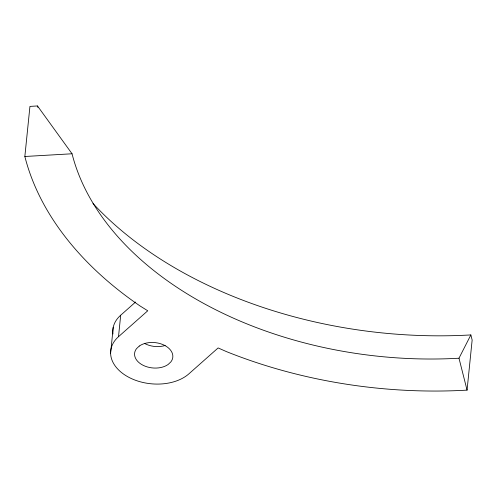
<?xml version="1.0" encoding="UTF-8"?>
<svg xmlns="http://www.w3.org/2000/svg" width="497" height="497" viewBox="0 0 497 497"><rect width="100%" height="100%" fill="white"/><g stroke="black" fill="none" stroke-linecap="round" stroke-linejoin="round"><path stroke-width="0.75" d="M118.51 336.693L147.746 310.787L140.061 305.966A384.175 254.563 5.8 0 1 24.85 156.487L29.938 106.395L37.499 105.96L72.046 153.778A336.152 222.743 5.8 0 0 458.986 358.219L467.062 390.133A384.175 254.563 5.8 0 1 226.464 351.615L218.127 347.937L188.897 373.837A43.22 28.64 5.8 0 1 128.829 377.31A43.22 28.64 5.8 0 1 118.51 336.693L120.69 315.222L135.594 302.014M110.614 353.199L113.235 327.256M467.062 390.133L472.15 340.035L470.858 334.928A376.484 249.463 5.8 0 1 93.02 203.509M458.986 358.219L470.858 334.928M24.85 156.487L72.046 153.778M37.871 107.402A376.484 249.463 5.8 0 1 37.499 105.96M112.968 333.99A43.22 28.64 5.8 0 1 120.69 315.222M165.166 345.49A19.209 12.729 5.8 0 1 144.615 343.477M139.253 346.067L136.489 348.689A19.209 12.729 5.8 0 0 143.124 365.307A19.209 12.729 5.8 0 0 168.154 364.463L170.912 361.841A19.209 12.729 5.8 0 0 164.283 345.222A19.209 12.729 5.8 0 0 139.253 346.067"/></g></svg>
